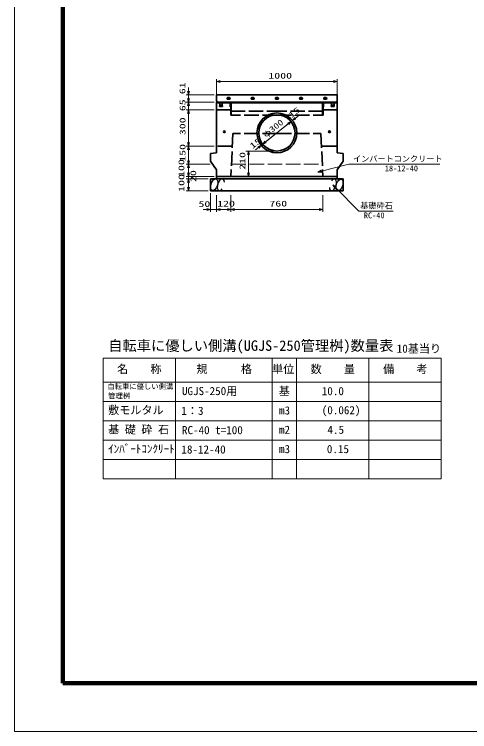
# Model space of a CAD drawing. Units: millimetres on the paper. Extents: x 0 to 841, y 0 to 594.
# Drawn here: x 0 to 188.4, y 0 to 297 of the extents above; entities that cross this region are included whole.
import ezdxf
from ezdxf.enums import TextEntityAlignment as Align

# ---------------------------------------------------------------- set-up
doc = ezdxf.new("R2010")
doc.units = ezdxf.units.MM
doc.linetypes.add('DASHED', pattern=[7.5, 6, -1.5])
doc.linetypes.add('USER2', pattern=[2.709336, 0.338667, -0.338667, 0.338667, -0.338667, 0.338667, -0.338667, 0.338667, -0.338667])
for name, color, linetype, lineweight in [('D-BMK-HTXT', 7, 'Continuous', 13), ('D-STR-DIM（寸法）', 7, 'Continuous', 13), ('D-STR-DIM（寸法）2', 7, 'Continuous', 13), ('D-STR-HTXT(基礎砕石-旗)', 7, 'Continuous', 13), ('D-STR-HTXT（旗上げ）', 7, 'Continuous', 13), ('D-STR-STRF(グリ)', 7, 'Continuous', 25), ('D-STR（構造物）', 1, 'Continuous', 35), ('D-TTL-LINE（区切線）', 7, 'Continuous', 18), ('D-TTL（外枠）', 2, 'Continuous', 140)]:
    doc.layers.add(name, color=color, linetype=linetype, lineweight=lineweight)
doc.styles.add('ＭＳ ゴシック', font='')
doc.styles.get('ＭＳ ゴシック').set_extended_font_data('MS Gothic')

# ---------------------------------------------------------------- blocks, each defined once
blk = doc.blocks.new('_Open30')
at = {"color": 7, "linetype": 'Continuous', "lineweight": 13}
for p, q in [((-1, 0.2679), (0, 0)), ((0, 0), (-1, -0.2679)), ((0, 0), (-1, 0))]:
    blk.add_line(p, q, dxfattribs=at)

msp = doc.modelspace()

# ---------------------------------------------------------------- linework, layer by layer
at = {"layer": 'D-BMK-HTXT'}
for p, q in [((36.715, 154.708), (36.715, 104.708)), ((36.715, 154.708), (176.715, 154.708)), ((66.715, 154.708), (66.715, 104.708)), ((106.715, 154.708), (106.715, 104.708)), ((116.715, 154.708), (116.715, 104.708)), ((146.715, 154.708), (146.715, 104.708)), ((176.715, 154.708), (176.715, 104.708)), ((36.715, 144.708), (176.715, 144.708)), ((36.715, 136.708), (176.715, 136.708)), ((36.715, 128.708), (176.715, 128.708)), ((36.715, 120.708), (176.715, 120.708)), ((36.715, 112.708), (176.715, 112.708)), ((36.715, 104.708), (176.715, 104.708))]:
    msp.add_line(p, q, dxfattribs=at)
at = {"layer": 'D-STR-DIM（寸法）'}
for p, q in [((72.073, 231.408), (72.073, 232.908)), ((80.156, 229.908), (71.073, 229.908)), ((80.156, 228.908), (71.073, 228.908)), ((80.156, 228.908), (71.073, 228.908)), ((72.073, 229.908), (72.073, 228.908)), ((72.073, 227.408), (72.073, 225.908)), ((72.073, 227.408), (72.073, 225.408)), ((80.156, 223.908), (71.073, 223.908)), ((83.656, 222.161), (83.656, 215.176)), ((83.656, 222.161), (83.656, 215.176)), ((89.656, 222.161), (89.656, 215.176)), ((89.656, 222.161), (89.656, 215.176)), ((127.656, 222.161), (127.656, 215.176)), ((83.656, 216.176), (81.156, 216.176)), ((88.156, 216.176), (85.156, 216.176)), ((85.156, 216.176), (86.656, 216.176)), ((91.156, 216.176), (126.156, 216.176))]:
    msp.add_line(p, q, dxfattribs=at)
at = {"layer": 'D-STR-DIM（寸法）2'}
for p, q in [((83.656, 261.658), (83.656, 270.141)), ((85.156, 269.141), (132.156, 269.141)), ((133.656, 261.658), (133.656, 270.141)), ((72.073, 265.208), (72.073, 266.708)), ((82.706, 263.708), (71.073, 263.708)), ((72.073, 263.708), (72.073, 260.658)), ((72.073, 262.158), (72.073, 263.658)), ((82.706, 260.658), (71.073, 260.658)), ((82.706, 260.658), (71.073, 260.658)), ((72.073, 260.658), (72.073, 257.408)), ((72.073, 259.158), (72.073, 257.658)), ((82.656, 257.408), (71.073, 257.408)), ((82.656, 257.408), (71.073, 257.408)), ((72.073, 255.908), (72.073, 254.408)), ((72.073, 255.908), (72.073, 243.908)), ((114.531, 252.57), (102.78, 243.247)), ((114.531, 252.57), (115.119, 253.036)), ((116.294, 253.968), (117.469, 254.9)), ((113.356, 251.637), (103.955, 244.179)), ((113.356, 251.637), (112.181, 250.705)), ((103.955, 244.179), (105.13, 245.112)), ((82.656, 242.408), (71.073, 242.408)), ((82.656, 242.408), (71.073, 242.408)), ((72.073, 236.408), (72.073, 240.908)), ((101.017, 241.849), (99.842, 240.916)), ((102.78, 243.247), (102.193, 242.781)), ((107.656, 240.408), (95.858, 240.408)), ((96.858, 238.908), (96.858, 231.408)), ((81.049, 234.908), (71.073, 234.908)), ((81.049, 234.908), (71.073, 234.908)), ((72.073, 231.408), (72.073, 233.408)), ((82.656, 229.908), (71.073, 229.908)), ((107.656, 229.908), (95.858, 229.908)), ((81.156, 222.908), (81.156, 215.176)), ((83.656, 221.161), (83.656, 215.176)), ((79.656, 216.176), (78.156, 216.176)), ((83.656, 216.176), (81.156, 216.176)), ((85.156, 216.176), (86.656, 216.176))]:
    msp.add_line(p, q, dxfattribs=at)
at = {"layer": 'D-STR-DIM（寸法）2', "color": 1, "linetype": 'DASHED'}
msp.add_line((89.866, 234.908), (127.445, 234.908), dxfattribs=at)
at = {"layer": 'D-STR-HTXT(基礎砕石-旗)'}
msp.add_lwpolyline([(156.722, 215.502), (142.618, 215.502), (132.895, 225.319)], dxfattribs=at)
at = {"layer": 'D-STR-HTXT（旗上げ）'}
msp.add_lwpolyline([(176.078, 234.956), (138.445, 234.908), (127.082, 232.044)], dxfattribs=at)
at = {"layer": 'D-STR-STRF(グリ)'}
for centre, major_axis in [((82.731, 226.432), (0.79, 2.421)), ((134.58, 226.385), (-0.79, -2.421))]:
    msp.add_ellipse(centre, major_axis=major_axis, ratio=0.5139, dxfattribs=at)
for centre, major_axis in [((85.472, 226.432), (0.79, 2.421)), ((131.84, 226.385), (-0.79, -2.421))]:
    msp.add_ellipse(centre, major_axis=major_axis, ratio=0.5139, start_param=5.3575563, end_param=10.3750652, dxfattribs=at)
at = {"layer": 'D-STR（構造物）'}
for p, q in [((83.706, 263.708), (108.656, 263.708)), ((83.706, 261.258), (83.706, 263.708)), ((84.006, 263.708), (83.706, 263.708)), ((83.706, 263.708), (83.706, 261.258)), ((88.381, 262.533), (88.931, 262.533)), ((88.931, 261.833), (88.381, 261.833)), ((98.931, 262.533), (98.381, 262.533)), ((98.381, 261.833), (98.931, 261.833)), ((108.381, 262.533), (108.656, 262.533)), ((108.656, 261.833), (108.381, 261.833)), ((133.606, 263.708), (108.656, 263.708)), ((108.931, 262.533), (108.656, 262.533)), ((108.656, 261.833), (108.931, 261.833)), ((118.381, 262.533), (118.931, 262.533)), ((118.931, 261.833), (118.381, 261.833)), ((128.931, 262.533), (128.381, 262.533)), ((128.381, 261.833), (128.931, 261.833)), ((133.306, 263.708), (133.606, 263.708)), ((133.606, 261.258), (133.606, 263.708)), ((133.606, 263.708), (133.606, 261.258)), ((108.656, 260.658), (83.656, 260.658)), ((83.656, 260.658), (83.656, 239.658)), ((83.656, 260.408), (108.656, 260.408)), ((108.656, 260.658), (133.656, 260.658)), ((133.656, 260.408), (108.656, 260.408)), ((133.656, 260.658), (133.656, 239.658)), ((83.656, 239.658), (81.156, 239.408)), ((81.156, 239.408), (81.156, 236.158)), ((133.656, 239.658), (136.156, 239.408)), ((136.156, 239.408), (136.156, 236.158)), ((81.156, 236.158), (83.656, 232.658)), ((136.156, 236.158), (133.656, 232.658)), ((83.656, 232.658), (83.656, 229.908)), ((133.656, 232.658), (133.656, 229.908)), ((81.156, 228.908), (136.156, 228.908)), ((81.156, 228.908), (81.156, 223.908)), ((81.156, 228.908), (136.156, 228.908)), ((83.656, 229.908), (108.656, 229.908)), ((83.656, 229.908), (83.656, 228.908)), ((133.656, 229.908), (108.656, 229.908)), ((133.656, 229.908), (133.656, 228.908)), ((136.156, 228.908), (136.156, 223.908)), ((81.156, 223.908), (136.156, 223.908))]:
    msp.add_line(p, q, dxfattribs=at)
at = {"layer": 'D-STR（構造物）', "linetype": 'USER2'}
for p, q in [((83.706, 260.433), (83.706, 260.658)), ((84.031, 260.658), (89.081, 260.658)), ((133.281, 260.658), (128.231, 260.658)), ((133.606, 260.433), (133.606, 260.658))]:
    msp.add_line(p, q, dxfattribs=at)
at = {"layer": 'D-STR（構造物）', "linetype": 'DASHED'}
for p, q in [((89.081, 260.433), (83.706, 260.433)), ((84.881, 259.158), (84.881, 258.908)), ((85.006, 259.158), (84.881, 259.158)), ((84.881, 258.908), (86.181, 258.908)), ((85.006, 260.658), (85.006, 259.158)), ((85.131, 259.408), (85.931, 259.408)), ((86.056, 259.158), (86.056, 260.658)), ((86.181, 259.158), (86.056, 259.158)), ((86.181, 258.908), (86.181, 259.158)), ((89.306, 258.658), (89.306, 260.208)), ((89.531, 258.658), (89.306, 258.658)), ((89.531, 255.256), (89.531, 260.658)), ((89.756, 260.658), (89.756, 255.256)), ((127.556, 260.658), (127.556, 255.256)), ((127.781, 255.256), (127.781, 260.658)), ((127.781, 258.658), (128.006, 258.658)), ((128.006, 258.658), (128.006, 260.208)), ((128.231, 260.433), (133.606, 260.433)), ((131.131, 259.158), (131.256, 259.158)), ((131.131, 258.908), (131.131, 259.158)), ((132.431, 258.908), (131.131, 258.908)), ((131.256, 259.158), (131.256, 260.658)), ((132.181, 259.408), (131.381, 259.408)), ((132.306, 260.658), (132.306, 259.158)), ((132.306, 259.158), (132.431, 259.158)), ((132.431, 259.158), (132.431, 258.908)), ((83.656, 257.408), (89.531, 257.408)), ((89.531, 256.98), (108.656, 256.98)), ((127.781, 256.98), (108.656, 256.98)), ((133.656, 257.408), (127.781, 257.408)), ((108.656, 255.256), (89.531, 255.256)), ((108.656, 255.256), (127.781, 255.256)), ((90.406, 247.729), (89.656, 229.908)), ((108.656, 247.729), (90.406, 247.729)), ((108.656, 247.729), (126.906, 247.729)), ((126.906, 247.729), (127.656, 229.908)), ((90.182, 242.408), (83.656, 242.408)), ((127.13, 242.408), (133.656, 242.408))]:
    msp.add_line(p, q, dxfattribs=at)
at = {"layer": 'D-STR（構造物）'}
for centre in [(86.906, 248.408), (130.406, 248.408)]:
    msp.add_circle(centre, 0.375, dxfattribs=at)
for centre, radius, start, end in [((88.381, 262.183), 0.35, 90, 270), ((88.931, 262.183), 0.35, 270, 90), ((98.381, 262.183), 0.35, 90, 270), ((98.931, 262.183), 0.35, 270, 90), ((108.381, 262.183), 0.35, 90, 270), ((108.931, 262.183), 0.35, 270, 90), ((118.381, 262.183), 0.35, 90, 270), ((118.931, 262.183), 0.35, 270, 90), ((128.381, 262.183), 0.35, 90, 270), ((128.931, 262.183), 0.35, 270, 90), ((84.306, 261.258), 0.6, 180, 270), ((84.306, 261.258), 0.6, 180, 270), ((133.006, 261.258), 0.6, 270, 0), ((133.006, 261.258), 0.6, 270, 0), ((108.656, 247.908), 8.25, 90, 270), ((108.656, 247.908), 8.25, 270, 90), ((108.656, 247.908), 7.5, 90, 270), ((108.656, 247.908), 7.5, 270, 90)]:
    msp.add_arc(centre, radius, start, end, dxfattribs=at)
at = {"layer": 'D-STR（構造物）', "linetype": 'DASHED'}
for centre, radius, start, end in [((89.081, 260.208), 0.45, 0, 90), ((89.081, 260.208), 0.225, 0, 90), ((128.231, 260.208), 0.45, 90, 180), ((128.231, 260.208), 0.225, 90, 180)]:
    msp.add_arc(centre, radius, start, end, dxfattribs=at)
at = {"layer": 'D-TTL-LINE（区切線）'}
for p, q in [((0, 594), (0, 0)), ((0, 0), (841, 0))]:
    msp.add_line(p, q, dxfattribs=at)
at = {"layer": 'D-TTL（外枠）'}
for p, q in [((20.1, 573.9), (20.1, 20.1)), ((20.1, 20.1), (820.9, 20.1))]:
    msp.add_line(p, q, dxfattribs=at)

# ---------------------------------------------------------------- block references
at = {"layer": 'D-STR-DIM（寸法）', "xscale": 1.5, "yscale": 1.5}
for p, rotation in [((72.073, 229.908), 270), ((72.073, 228.908), 90), ((72.073, 228.908), 90), ((72.073, 223.908), 270), ((83.656, 216.176), 180), ((83.656, 216.176), 180), ((89.656, 216.176), 180)]:
    msp.add_blockref('_Open30', p, dxfattribs=dict(at, rotation=rotation))
for p in [(89.656, 216.176), (127.656, 216.176)]:
    msp.add_blockref('_Open30', p, dxfattribs=at)
at = {"layer": 'D-STR-DIM（寸法）2', "xscale": 1.5, "yscale": 1.5}
for p, rotation in [((83.656, 269.141), 180), ((72.073, 263.708), 270), ((72.073, 260.658), 270), ((72.073, 260.658), 90), ((72.073, 257.408), 90), ((72.073, 257.408), 90), ((114.531, 252.57), 38.42572), ((114.531, 252.57), 38.42572), ((115.119, 253.036), 218.42572), ((72.073, 242.408), 270), ((102.78, 243.247), 218.42572), ((102.78, 243.247), 218.42572), ((72.073, 242.408), 90), ((102.193, 242.781), 38.42572), ((96.858, 240.408), 90), ((72.073, 234.908), 270), ((72.073, 234.908), 90), ((72.073, 229.908), 270), ((96.858, 229.908), 270), ((83.656, 216.176), 180)]:
    msp.add_blockref('_Open30', p, dxfattribs=dict(at, rotation=rotation))
for p in [(133.656, 269.141), (81.156, 216.176)]:
    msp.add_blockref('_Open30', p, dxfattribs=at)
at = {"layer": 'D-STR-HTXT(基礎砕石-旗)', "xscale": 1.5, "yscale": 1.5, "rotation": 134.72505}
msp.add_blockref('_Open30', (131.84, 226.385), dxfattribs=at)
at = {"layer": 'D-STR-HTXT（旗上げ）', "xscale": 1.5, "yscale": 1.5, "rotation": 194.1476}
msp.add_blockref('_Open30', (125.627, 231.677), dxfattribs=at)

# ---------------------------------------------------------------- texts
at = {"layer": 'D-BMK-HTXT', "style": 'ＭＳ ゴシック'}
for s, height, p in [('自転車に優しい側溝(UGJS-250管理桝)数量表', 4.33, (38.835, 156.371)), ('10基当り', 3.367, (158.255, 155.904)), ('名\u3000\u3000称', 3.367, (42.551, 147.426)), ('規\u3000\u3000\u3000格', 3.367, (75.355, 147.444)), ('単位', 3.367, (106.666, 147.408)), ('数\u3000\u3000量', 3.367, (122.604, 147.444)), ('備\u3000\u3000考', 3.367, (152.622, 147.404)), ('自転車に優しい側溝', 2.165, (38.497, 141.161)), ('UGJS-250用', 3.367, (69.363, 138.345)), ('基', 3.367, (109.432, 138.346)), ('10.0', 3.367, (127.228, 138.31)), ('管理桝', 2.165, (38.828, 137.286)), ('敷モルタル', 3.367, (38.82, 130.452)), ('1：3', 3.367, (69.132, 130.158)), ('m3', 3.367, (109.539, 130.31)), ('(0.062)', 3.367, (127.225, 130.427)), ('基 礎 砕 石', 3.367, (38.82, 122.417)), ('RC-40 t=100', 3.367, (69.363, 122.158)), ('m2', 3.367, (109.53, 122.31)), ('4.5', 3.367, (129.594, 122.31)), ('ｲﾝﾊﾞｰﾄｺﾝｸﾘｰﾄ', 3.367, (38.802, 114.382)), ('18-12-40', 3.367, (69.132, 114.158)), ('m3', 3.367, (109.539, 114.31)), ('0.15', 3.367, (129.334, 114.31))]:
    msp.add_text(s, height=height, dxfattribs=at).set_placement(p, align=Align.BOTTOM_LEFT)
at = {"layer": 'D-STR-DIM（寸法）', "style": 'ＭＳ ゴシック', "width": 1.5}
for s, p in [('20', (75.974, 227.577)), ('100', (71.086, 223.497))]:
    msp.add_text(s, height=2.405, rotation=90, dxfattribs=at).set_placement(p, align=Align.BOTTOM_LEFT)
for s, p in [('120', (83.947, 216.713)), ('760', (105.531, 216.713))]:
    msp.add_text(s, height=2.405, dxfattribs=at).set_placement(p, align=Align.BOTTOM_LEFT)
at = {"layer": 'D-STR-DIM（寸法）2', "style": 'ＭＳ ゴシック', "width": 1.5}
for s, p in [('1000', (105.114, 269.679)), ('50', (76.192, 216.541))]:
    msp.add_text(s, height=2.405, dxfattribs=at).set_placement(p, align=Align.BOTTOM_LEFT)
at = {"layer": 'D-STR-DIM（寸法）2', "style": 'ＭＳ ゴシック'}
for s, rotation, width, p in [('61', 90, 1.5, (71.456, 263.937)), ('65', 90, 1.5, (71.536, 256.904)), ('15', 38.426, 1.5, (115.093, 253.355)), ('300', 90, 1.5, (71.536, 246.992)), ('φ300', 38.426, 1.3, (104.535, 245.325)), ('15', 38.426, 1.5, (98.999, 240.577)), ('150', 90, 1.5, (71.536, 235.95)), ('210', 90, 1.5, (96.321, 232.633)), ('100', 90, 1.5, (71.04, 229.66))]:
    msp.add_text(s, height=2.405, rotation=rotation, dxfattribs=dict(at, width=width)).set_placement(p, align=Align.BOTTOM_LEFT)
at = {"layer": 'D-STR-HTXT(基礎砕石-旗)', "style": 'ＭＳ ゴシック'}
for s, p in [('基礎砕石', (143.154, 215.837)), ('RC-40', (144.642, 211.851))]:
    msp.add_text(s, height=2.405, dxfattribs=at).set_placement(p, align=Align.BOTTOM_LEFT)
at = {"layer": 'D-STR-HTXT（旗上げ）', "style": 'ＭＳ ゴシック'}
for s, p in [('インバートコンクリート', (140.175, 235.252)), ('18-12-40', (153.317, 231.305))]:
    msp.add_text(s, height=2.405, dxfattribs=at).set_placement(p, align=Align.BOTTOM_LEFT)

doc.saveas('drawing.dxf')
